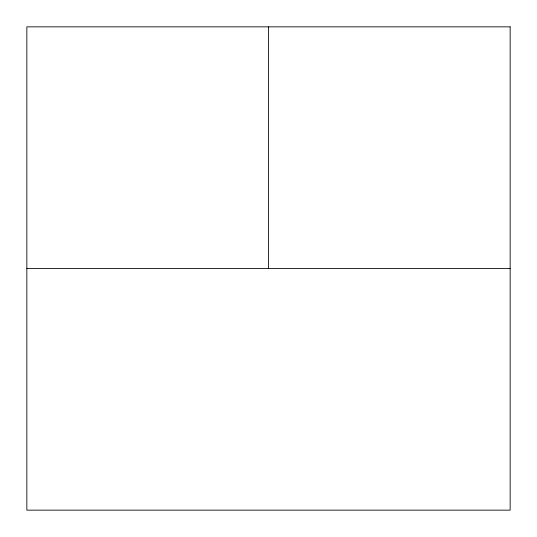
<?xml version="1.0" encoding="UTF-8"?>
<svg xmlns="http://www.w3.org/2000/svg" width="537" height="537" viewBox="0 0 537 537"><rect width="100%" height="100%" fill="white"/><g stroke="black" fill="none" stroke-linecap="round" stroke-linejoin="round"><path stroke-width="0.81" d="M26.85 268.5L510.15 268.5M268.5 26.85L268.5 268.5M510.15 26.85L26.85 26.85L26.85 510.15L510.15 510.15L510.15 26.85"/></g></svg>
